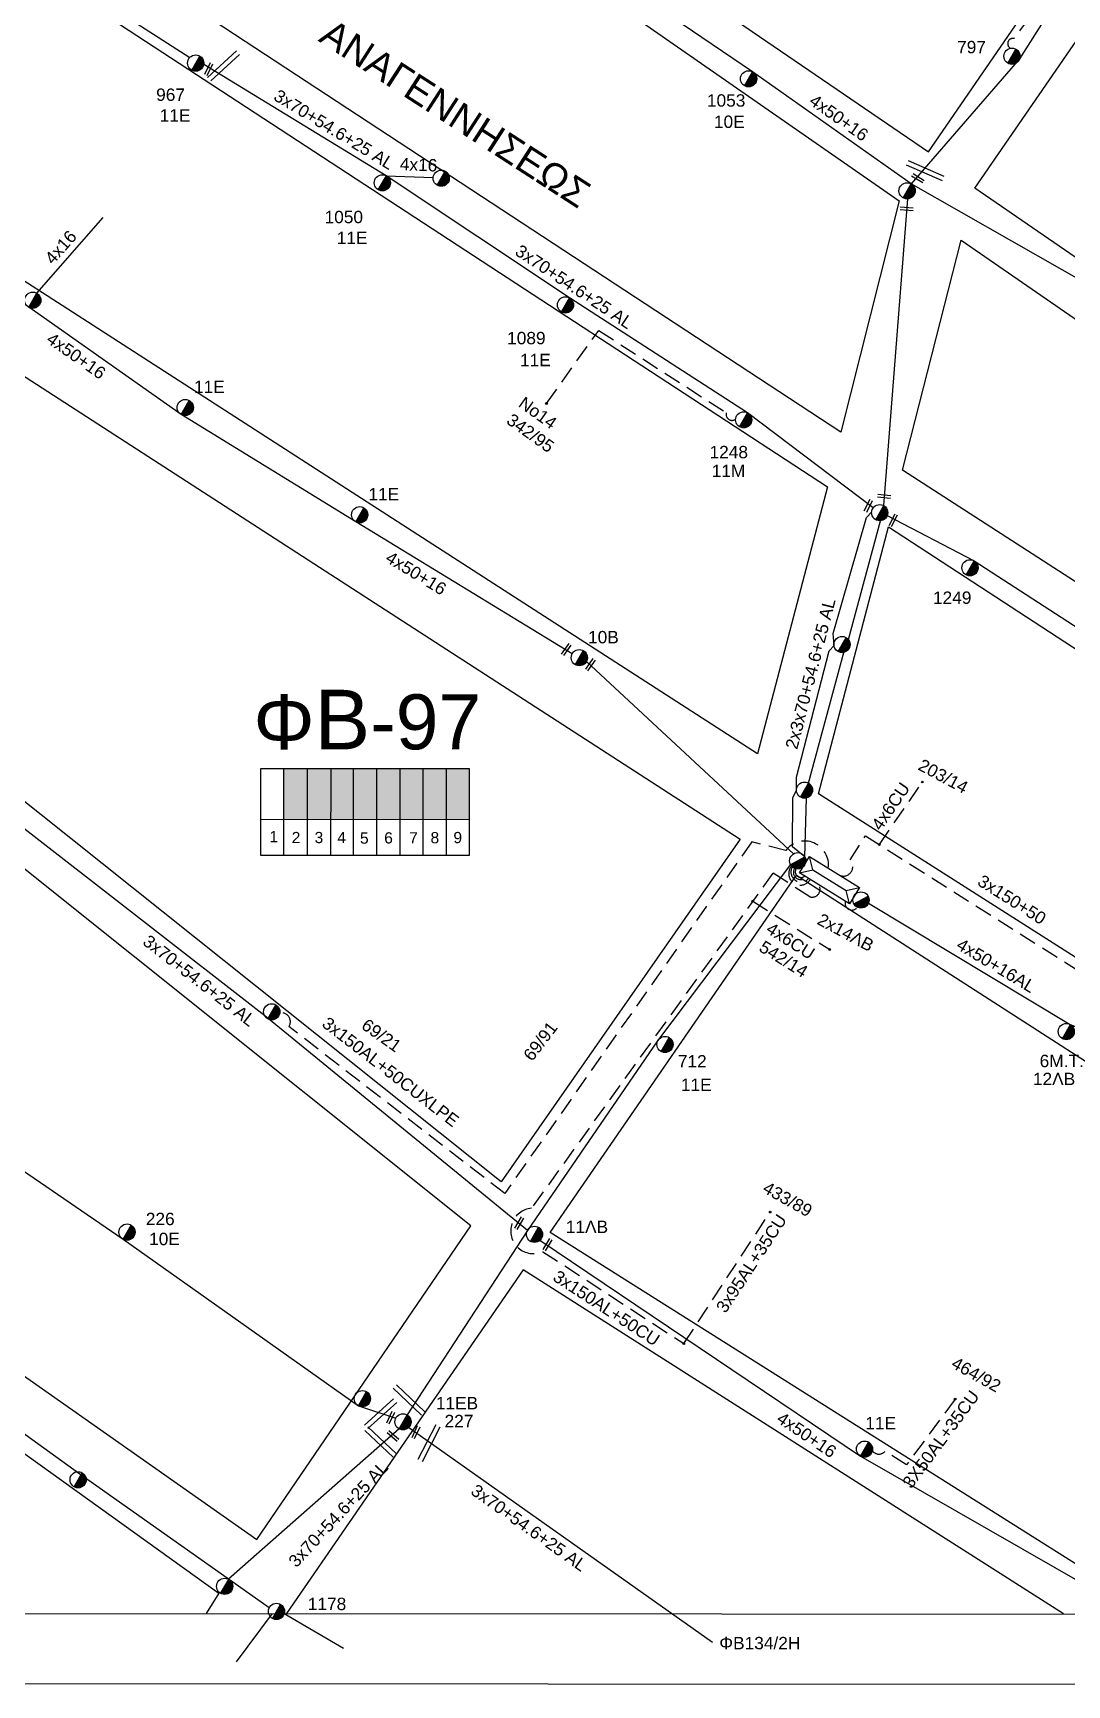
# Model space of a CAD drawing. Header units: millimetres. Extents: x 855 to 3091, y 750 to 2767.
# Drawn here: x 1525 to 1675.4, y 753.1 to 993.4 of the extents above; entities that cross this region are included whole.
import ezdxf
from ezdxf.enums import TextEntityAlignment as Align

# ---------------------------------------------------------------- set-up
doc = ezdxf.new("R2010")
doc.units = ezdxf.units.MM
doc.linetypes.add('DASHED', pattern=[19.05, 12.7, -6.35])
for name, color, linetype, lineweight in [('3x150+50', 7, 'Continuous', 30), ('3x150AL+50CU', 7, 'Continuous', 30), ('3x70+54.6+25 AL', 7, 'SYN_LINE', 30), ('3x95+35CUXLPE', 7, 'Continuous', 30), ('3x95AL+35CU', 7, 'Continuous', 30), ('4x16', 7, 'Continuous', 30), ('4x50+16', 7, 'Continuous', 30), ('4x50+16AL', 7, 'Continuous', 30), ('4x6CU', 7, 'Continuous', 30), ('Υπόβαθρο ΔΕΗ', 7, 'Continuous', 30)]:
    doc.layers.add(name, color=color, linetype=linetype, lineweight=lineweight)
for name, color, linetype in [('3X50AL+35CU', 7, 'Continuous'), ('Pillar OTE', 7, 'Continuous'), ('TEXT ΚΑΛΩΔΙΩΝ', 7, 'Continuous'), ('Άγνωστα', 7, 'Continuous'), ('ΑΓΝΩΣΤΟ ΥΠΟΓΕΙΟ ΚΑΛΩΔΙΟ', 7, 'DASHED'), ('Επιγραφές - Σχήματα', 7, 'Continuous'), ('Καλώδια ΧΤ   3x150AL+50CU', 7, 'DASHED'), ('Μηχανική τομή', 7, 'Continuous'), ('Στύλος ΦΜ', 7, 'Continuous'), ('Στύλος ΦΜ @ 1', 7, 'Continuous'), ('Συνδέσεις', 7, 'Continuous'), ('Τομή', 7, 'Continuous'), ('Υποσταθμός εναέριος 2 στύλων', 7, 'Continuous'), ('Υποσταθμός πόλεως', 7, 'Continuous')]:
    doc.layers.add(name, color=color, linetype=linetype)
doc.styles.add('arial', font='arial.ttf')
doc.styles.get("Standard").update_dxf_attribs({"font": 'arial.ttf'})
doc.linetypes.add('SYN_LINE', pattern='A,0.5,-0.0001,["/\\/\\/\\/",Standard,S=0.1,R=0,X=0,Y=-0.05],-0.25', length=0.7501)

# ---------------------------------------------------------------- blocks, each defined once
blk = doc.blocks.new('ΥΠΑΡΧΩΝ ΤΣΙΜΕΝΤΕΝΙΟΣ ΣΤΥΛΟΣ')
at = {"layer": 'Στύλος ΦΜ'}
blk.add_hatch(color=7, dxfattribs=at).paths.add_polyline_path([(-1.29, -2.28, 0.574793), (2.62, 0, 0.268822), (1.3, 2.27)])
at = {"layer": 'Στύλος ΦΜ', "color": 7}
blk.add_line((-1.29, -2.28), (1.3, 2.27), dxfattribs=at)
blk.add_circle((0, 0), 2.62, dxfattribs=at)
at = {"layer": 'Στύλος ΦΜ', "flags": 4}
for tag, p in [('ΑΡΙΘΜΟΣ', (-4.68, 8.05)), ('ΤΥΠΟΣ', (-4.91, 3.03))]:
    blk.add_attdef(tag, p, '', height=4, dxfattribs=at)
blk = doc.blocks.new('ΥΠΟΣΤΑΘΜΟΣ ΕΝΑΕΡΙΟΣ ΕΠΙ 2 ΣΤΥΛΩΝ')
at = {"layer": 'Υποσταθμός εναέριος 2 στύλων', "linetype": 'Continuous'}
for points in [[(-11.97, -2.11, 0.574793), (-8.45, -0.07, 0.268822), (-9.64, 1.98)], [(9.68, -2.15, 0.574793), (13.19, -0.1, 0.268822), (12.01, 1.95)]]:
    blk.add_hatch(color=256, dxfattribs=at).paths.add_polyline_path(points)
for p, q in [((-11.97, -2.11), (-9.64, 1.98)), ((9.68, -2.15), (12.01, 1.95))]:
    blk.add_line(p, q, dxfattribs=at)
for centre in [(-10.81, -0.07), (10.84, -0.1)]:
    blk.add_circle(centre, 2.36, dxfattribs=at)
at = {"layer": 'Υποσταθμός πόλεως', "linetype": 'Continuous', "ltscale": 40}
blk.add_lwpolyline([(-8.57, 2.82), (8.57, 2.82), (8.57, -2.82), (-8.57, -2.82)], close=True, dxfattribs=at)
for points in [[(-5.75, 0), (-8.57, 2.82)], [(-8.57, -2.82), (-5.75, 0)], [(-5.75, 0), (5.75, 0)], [(5.75, 0), (8.57, 2.82)], [(8.57, -2.82), (5.75, 0)]]:
    blk.add_lwpolyline(points, dxfattribs=at)
at = {"layer": 'Υποσταθμός εναέριος 2 στύλων', "ltscale": 40, "flags": 1}
for tag, p in [('ΜΕΤΑΣΧΗΜΑΤΙΣΜΟΣ', (14.09, 2.51)), ('ΙΣΧΥΣ', (14.07, -0.28)), ('ΑΡΙΘΜΟΣ', (14.19, -3))]:
    blk.add_attdef(tag, p, '', height=1.8, dxfattribs=at)
blk = doc.blocks.new('_ΣΥΝΔΕΣΗ')
at = {"layer": 'Συνδέσεις', "linetype": 'SYN_LINE', "ltscale": 40}
blk.add_hatch(color=256, dxfattribs=at).paths.add_polyline_path([(0.5, -0.01, 1), (-0.5, -0.01, 1)])
at = {"layer": 'Συνδέσεις'}
blk.add_circle((0, -0.01), 0.5, dxfattribs=at)
blk = doc.blocks.new('ΜΗΧΑΝΙΚΗ ΤΟΜΗ')
at = {"layer": 'Μηχανική τομή', "ltscale": 40}
for p, q in [((-1.89, 0.78), (5.69, 0.78)), ((-1.89, -0.77), (5.69, -0.77))]:
    blk.add_line(p, q, dxfattribs=at)
blk = doc.blocks.new('ΤΟΜΗ')
at = {"layer": 'Τομή', "ltscale": 40}
for p, q in [((-5.68, 0), (17.06, 0)), ((-5.68, -2.77), (17.06, -2.77))]:
    blk.add_line(p, q, dxfattribs=at)

msp = doc.modelspace()

# ---------------------------------------------------------------- hatches: boundary and pattern name
at = {"layer": 'Καλώδια ΧΤ   3x150AL+50CU', "linetype": 'DASHED', "lineweight": -3, "ltscale": 0.2}
h = msp.add_hatch(color=151, dxfattribs=at)
h.dxf.hatch_style = 1
h.paths.add_polyline_path([(1564.93, 886.43), (1561.49, 886.43), (1561.49, 879.07), (1564.93, 879.06)])
h = msp.add_hatch(color=2, dxfattribs=at)
h.dxf.hatch_style = 1
h.paths.add_polyline_path([(1564.93, 879.06), (1568.37, 879.06), (1568.37, 886.43), (1564.93, 886.43)])
h = msp.add_hatch(color=173, dxfattribs=at)
h.dxf.hatch_style = 1
h.paths.add_polyline_path([(1571.66, 886.43), (1568.37, 886.43), (1568.37, 879.06), (1571.66, 879.06)])
h = msp.add_hatch(color=27, dxfattribs=at)
h.dxf.hatch_style = 1
h.paths.add_polyline_path([(1575.05, 886.43), (1571.66, 886.43), (1571.66, 879.06), (1575.05, 879.05)])
h = msp.add_hatch(color=5, dxfattribs=at)
h.dxf.hatch_style = 1
h.paths.add_polyline_path([(1575.05, 879.05), (1578.45, 879.05), (1578.45, 886.43), (1575.05, 886.43)])
h = msp.add_hatch(color=1, dxfattribs=at)
h.dxf.hatch_style = 1
h.paths.add_polyline_path([(1578.45, 879.05), (1581.84, 879.05), (1581.84, 886.43), (1578.45, 886.43)])
h = msp.add_hatch(color=6, dxfattribs=at)
h.dxf.hatch_style = 1
h.paths.add_polyline_path([(1581.78, 879.05), (1585.18, 879.05), (1585.18, 886.42), (1581.78, 886.43)])
h = msp.add_hatch(color=133, dxfattribs=at)
h.dxf.hatch_style = 1
h.paths.add_polyline_path([(1585.1, 879.05), (1588.5, 879.05), (1588.5, 886.42), (1585.1, 886.42)])

# ---------------------------------------------------------------- linework, layer by layer
at = {"layer": '3x150+50', "lineweight": -3}
msp.add_lwpolyline([(876.93, 763.69), (2934.6, 763.16), (2934.6, 1746.06), (876.93, 1746.06)], close=True, dxfattribs=at)
at = {"layer": '3x150+50', "color": 6, "linetype": 'DASHED', "lineweight": -3, "ltscale": 0.2}
msp.add_lwpolyline([(1642.5, 870.85, 0.777753), (1643.88, 873.13), (1646.11, 876.66), (1692.76, 847.13, -0.589375), (1696.76, 844.54), (1711.5, 835.61, 0.627198), (1714.91, 833.96, 48.70925)], format="xyb", dxfattribs=at)
at = {"layer": '3x150AL+50CU', "color": 5, "linetype": 'DASHED', "lineweight": -3, "ltscale": 0.2}
msp.add_lwpolyline([(1640.72, 871.96, 0.766615), (1634.53, 874.53), (1629.59, 875.76), (1593.64, 824.61), (1562.24, 848.9, 0.66559), (1560.91, 850.88, -12.401958)], format="xyb", dxfattribs=at)
at = {"layer": '3x150AL+50CU', "color": 2, "linetype": 'DASHED', "lineweight": -3, "ltscale": 0.2}
msp.add_lwpolyline([(1635.37, 872.27, 1.08663), (1638.09, 870.28, -3.577309)], format="xyb", dxfattribs=at)
at = {"layer": '3x150AL+50CU', "color": 27, "linetype": 'DASHED', "lineweight": -3, "ltscale": 0.2}
msp.add_lwpolyline([(1639.36, 869.49, -0.684253), (1638.01, 867.77), (1632.67, 871.23), (1597.52, 822.47, 1.179681), (1599.18, 816.16), (1619.69, 802.78)], format="xyb", dxfattribs=at)
at = {"layer": '3x150AL+50CU', "color": 151, "linetype": 'DASHED', "lineweight": -3, "ltscale": 0.2}
msp.add_lwpolyline([(1635.48, 872.15, 0.904939), (1637.86, 870.42, 3.0951)], format="xyb", dxfattribs=at)
at = {"layer": '3x150AL+50CU', "color": 133, "linetype": 'DASHED', "lineweight": -3, "ltscale": 0.2}
msp.add_lwpolyline([(1635.81, 871.93, 0.920273), (1637.5, 870.64, -4.049504)], format="xyb", dxfattribs=at)
at = {"layer": '3x150AL+50CU', "color": 1, "linetype": 'DASHED', "lineweight": -3, "ltscale": 0.2}
msp.add_lwpolyline([(1636.03, 871.87, 0.839561), (1637.28, 870.78, 3.315412)], format="xyb", dxfattribs=at)
at = {"layer": '3x150AL+50CU', "color": 173, "linetype": 'DASHED', "lineweight": -3, "ltscale": 0.2}
msp.add_lwpolyline([(1644.95, 866.25, -0.844469), (1643.21, 867.11, 6.490777)], format="xyb", dxfattribs=at)
at = {"layer": '3X50AL+35CU', "color": 27, "linetype": 'DASHED', "lineweight": -3, "ltscale": 0.2}
msp.add_lwpolyline([(1659.17, 794.72), (1652.12, 785.17), (1648.95, 787.11, -0.490208), (1647.14, 787.21, 41.858525)], format="xyb", dxfattribs=at)
at = {"layer": '3x70+54.6+25 AL', "color": 27, "linetype": 'SYN_LINE', "lineweight": -3, "ltscale": 15}
msp.add_lwpolyline([(1704.71, 1045.39), (1681.72, 1010.51), (1668.56, 989.67), (1652.77, 971.49)], dxfattribs=at)
at = {"layer": '3x70+54.6+25 AL', "color": 30, "linetype": 'SYN_LINE', "lineweight": -3, "ltscale": 15}
for points in [[(1522.36, 1006.23), (1547.81, 989.84)], [(1579.68, 790.58), (1623.87, 759.34)]]:
    msp.add_lwpolyline(points, dxfattribs=at)
at = {"layer": '3x70+54.6+25 AL', "color": 1, "linetype": 'SYN_LINE', "lineweight": -3, "ltscale": 15}
for points in [[(1647.25, 924.34), (1628.98, 938.18), (1603.07, 954.88), (1576.41, 972.64), (1549.84, 988.85)], [(1643.65, 905.2), (1648.32, 922.48)], [(1637.85, 884.31), (1643, 903.33)]]:
    msp.add_lwpolyline(points, dxfattribs=at)
at = {"layer": '3x70+54.6+25 AL', "color": 5, "linetype": 'SYN_LINE', "lineweight": -3, "ltscale": 15}
msp.add_lwpolyline([(1596.93, 819.24), (1558.72, 850.46), (1522.57, 878.58), (1491.53, 902.52), (1453, 929.55)], dxfattribs=at)
at = {"layer": '3x70+54.6+25 AL', "color": 133, "linetype": 'SYN_LINE', "lineweight": -3, "ltscale": 15}
for points in [[(1637.31, 873.58), (1635.52, 875.03), (1635.55, 882.17), (1636.09, 883.28), (1636.1, 885.19), (1640.83, 903.55), (1641.55, 904.32), (1641.45, 906.07), (1646.29, 922.95), (1647.03, 923.75)], [(1649.3, 923.23), (1661.93, 916.66), (1683.13, 902.93), (1728.07, 873.88)]]:
    msp.add_lwpolyline(points, dxfattribs=at)
at = {"layer": '3x70+54.6+25 AL', "color": 85, "linetype": 'SYN_LINE', "lineweight": -3, "ltscale": 15}
for points in [[(1426.45, 895.52), (1465.42, 866.56), (1499.25, 844.6), (1538.11, 817.98), (1572.35, 793.76), (1577.78, 791.92)], [(1559.37, 764.35), (1531.83, 783.8), (1502.94, 804.61), (1472.6, 826.87), (1452.87, 846.98)], [(1578.26, 790.39), (1553.47, 768.51)]]:
    msp.add_lwpolyline(points, dxfattribs=at)
at = {"layer": '3x70+54.6+25 AL', "color": 1, "linetype": 'SYN_LINE', "lineweight": -3, "ltscale": 10}
msp.add_lwpolyline([(1637.31, 873.58), (1637.57, 882.16)], dxfattribs=at)
at = {"layer": '3x70+54.6+25 AL', "color": 85, "linetype": 'SYN_LINE', "lineweight": -3, "ltscale": 10}
for points in [[(1559.79, 763.52), (1554.55, 756.48)], [(1561.57, 763.51), (1570.19, 758.48)]]:
    msp.add_lwpolyline(points, dxfattribs=at)
at = {"layer": '3x95+35CUXLPE', "color": 27, "linetype": 'DASHED', "lineweight": -3, "ltscale": 0.2}
msp.add_lwpolyline([(1656.39, 1004.92), (1670.04, 995.78), (1667.73, 992.6, 0.896253), (1667.25, 991.19, 39.825245)], format="xyb", dxfattribs=at)
at = {"layer": '3x95AL+35CU', "color": 27, "linetype": 'DASHED', "lineweight": -3, "ltscale": 0.2}
msp.add_lwpolyline([(1619.69, 802.78), (1632.27, 821.92)], dxfattribs=at)
at = {"layer": '4x16', "color": 1, "linetype": 'SYN_LINE', "lineweight": -3, "ltscale": 8}
msp.add_lwpolyline([(1576.41, 972.64), (1583.22, 972.38)], dxfattribs=at)
at = {"layer": '4x16', "color": 1, "lineweight": -3, "ltscale": 0.2}
msp.add_lwpolyline([(1648.78, 924.67), (1652.29, 969.29)], dxfattribs=at)
at = {"layer": '4x16', "color": 151, "linetype": 'SYN_LINE', "lineweight": -3, "ltscale": 15}
msp.add_lwpolyline([(1525.55, 955.57), (1535.22, 966.57)], dxfattribs=at)
at = {"layer": '4x50+16', "color": 1, "lineweight": -3, "ltscale": 0.2}
msp.add_lwpolyline([(1682.05, 954.8), (1652.77, 971.49), (1629.7, 987.77), (1603.37, 1005.66), (1577.05, 1023.82), (1550.09, 1041.71)], dxfattribs=at)
at = {"layer": '4x50+16', "color": 151, "lineweight": -3, "ltscale": 0.2}
for points in [[(1603.46, 903.12), (1571.96, 922.31), (1546.58, 937.92), (1524.39, 953.52), (1513.73, 960.76)], [(1635.64, 874.01), (1605.54, 902.01)]]:
    msp.add_lwpolyline(points, dxfattribs=at)
at = {"layer": '4x50+16', "color": 2, "lineweight": -3, "ltscale": 0.2}
msp.add_lwpolyline([(1635.24, 872.45), (1615.89, 846.81), (1596.93, 819.24), (1579.43, 792.44)], dxfattribs=at)
at = {"layer": '4x50+16', "color": 27, "lineweight": -3, "ltscale": 0.2}
msp.add_lwpolyline([(1598.76, 817.81), (1645.4, 786.42), (1687.66, 762.22)], dxfattribs=at)
at = {"layer": '4x50+16AL', "color": 173, "lineweight": -3, "ltscale": 0.2}
msp.add_lwpolyline([(1646.56, 866.87), (1675.93, 849.2), (1714.91, 833.96)], dxfattribs=at)
at = {"layer": '4x6CU', "color": 6, "linetype": 'DASHED', "lineweight": -3, "ltscale": 0.2}
msp.add_lwpolyline([(1648.15, 875.37), (1654.4, 884.46)], dxfattribs=at)
at = {"layer": '4x6CU', "color": 27, "linetype": 'DASHED', "lineweight": -3, "ltscale": 0.2}
msp.add_lwpolyline([(1629.73, 867.15), (1640.92, 860.1)], dxfattribs=at)
at = {"layer": 'Pillar OTE', "lineweight": -3, "ltscale": 40}
for points in [[(1558.16, 873.79), (1558.16, 886.43), (1588.49, 886.42), (1588.49, 873.76), (1558.16, 873.79)], [(1561.49, 873.78), (1561.49, 886.43)], [(1564.93, 873.78), (1564.93, 886.43)], [(1568.36, 873.78), (1568.37, 886.43)], [(1571.66, 873.77), (1571.66, 886.43)], [(1575.05, 873.77), (1575.05, 886.43)], [(1578.44, 873.77), (1578.45, 886.43)], [(1581.78, 873.76), (1581.78, 886.43)], [(1585.17, 873.76), (1585.17, 886.42)], [(1558.16, 879.07), (1588.49, 879.04)]]:
    msp.add_lwpolyline(points, dxfattribs=at)
at = {"layer": 'ΑΓΝΩΣΤΟ ΥΠΟΓΕΙΟ ΚΑΛΩΔΙΟ', "color": 1, "lineweight": -3, "ltscale": 0.2}
msp.add_lwpolyline([(1599.72, 939.53), (1607.31, 950.14), (1625.88, 938.18, 0.698558), (1627.22, 937.22, 2.268906)], format="xyb", dxfattribs=at)
at = {"layer": 'Επιγραφές - Σχήματα', "lineweight": -3}
msp.add_lwpolyline([(854.53, 1772.42), (3089.94, 1772.28), (3090.64, 753.14), (854.53, 753.28)], close=True, dxfattribs=at)
at = {"layer": 'Υπόβαθρο ΔΕΗ', "lineweight": -3}
for points in [[(1655.32, 976.15), (1702.71, 1045.13), (1606.09, 1106.27), (1554.66, 1044.85)], [(1527.43, 1010.9), (1550.31, 1038.99), (1651.03, 969.02), (1642.53, 935.34)], [(1709.9, 1040.34), (1774.51, 999.46), (1743.89, 914.55), (1662.06, 970.83)], [(1640.61, 927.42), (1630.41, 888.55), (1497.54, 974.21), (1521.8, 1005.06)], [(1463.53, 929.62), (1490.9, 964.7), (1627.89, 876.18), (1593.14, 826.31)], [(1660.07, 963.27), (1740.98, 907.45), (1730.27, 879.01), (1651.51, 929.82)], [(1649.46, 921.58), (1727.41, 870.78), (1714.13, 835.16), (1639.28, 882.77)], [(1557.59, 774.32), (1588.7, 819.93), (1490.38, 898.44), (1454.02, 847.03)], [(1709.71, 823.57), (1687.85, 763.75), (1600.27, 818.96), (1636.07, 870.93)]]:
    msp.add_lwpolyline(points, close=True, dxfattribs=at)
for points in [[(1476.2, 763.54), (1421.16, 800.59), (1449.24, 840.26), (1552.03, 766.51), (1550.21, 763.52)], [(1674.96, 763.49), (1596.3, 813.52), (1561.91, 763.51)]]:
    msp.add_lwpolyline(points, dxfattribs=at)

# ---------------------------------------------------------------- block references
at = {"layer": 'Μηχανική τομή', "lineweight": -3, "xscale": 0.25, "yscale": 0.25, "zscale": 0.25}
for p, rotation in [((1550.38, 987.75), 63.58360744664529), ((1653.35, 972.57), 327.799048912496), ((1651.65, 967.91), 354.6341844944616), ((1646.34, 924.24), 63.58360744664529), ((1648.37, 926.08), 354.6341844944616), ((1649.97, 922.12), 63.58360744664529), ((1602.34, 903.35), 54.4856197192397), ((1605.85, 901.14), 54.4856197192397), ((1595.52, 819.89), 59.36032874903704), ((1599.64, 816.77), 59.36032874903704), ((1576.87, 791.61), 65.53141056592324), ((1580.55, 789.49), 65.53141056592324), ((1577.74, 789.01), 138.8955807312697)]:
    msp.add_blockref('ΜΗΧΑΝΙΚΗ ΤΟΜΗ', p, dxfattribs=dict(at, rotation=rotation))
at = {"layer": 'Στύλος ΦΜ @ 1', "lineweight": -3, "ltscale": 40}
ref = msp.add_blockref('ΥΠΑΡΧΩΝ ΤΣΙΜΕΝΤΕΝΙΟΣ ΣΤΥΛΟΣ', (1548.68, 989.04), dxfattribs=dict(at, xscale=0.4499999999998181, yscale=0.4499999999998181, zscale=0.4499999999998181))
ref.add_attrib('ΤΥΠΟΣ', '967', (1542.92, 983.54), dxfattribs={"layer": 'Στύλος ΦΜ', "height": 1.8, "flags": 4})
ref.add_attrib('ΑΡΙΘΜΟΣ', '11E', (1543.44, 980.53), dxfattribs={"layer": 'Στύλος ΦΜ', "height": 1.8, "flags": 4})
ref = msp.add_blockref('ΥΠΑΡΧΩΝ ΤΣΙΜΕΝΤΕΝΙΟΣ ΣΤΥΛΟΣ', (1667.44, 990.03), dxfattribs=dict(at, xscale=0.449999999999818, yscale=0.449999999999818, zscale=0.449999999999818))
ref.add_attrib('ΤΥΠΟΣ', '797', (1659.46, 990.46), dxfattribs={"layer": 'Στύλος ΦΜ', "height": 1.8, "flags": 4})
ref = msp.add_blockref('ΥΠΑΡΧΩΝ ΤΣΙΜΕΝΤΕΝΙΟΣ ΣΤΥΛΟΣ', (1629.12, 986.75), dxfattribs=dict(at, xscale=0.4499999999998181, yscale=0.4499999999998181, zscale=0.4499999999998181))
ref.add_attrib('ΤΥΠΟΣ', '1053', (1623.06, 982.7), dxfattribs={"layer": 'Στύλος ΦΜ', "height": 1.8, "flags": 4})
ref.add_attrib('ΑΡΙΘΜΟΣ', '10E', (1624.08, 979.6), dxfattribs={"layer": 'Στύλος ΦΜ', "height": 1.8, "flags": 4})
for p, xscale, yscale, zscale in [((1584.4, 972.29), 0.4499999999998181, 0.4499999999998181, 0.4499999999998181), ((1652.18, 970.46), 0.4499999999998181, 0.4499999999998181, 0.4499999999998181), ((1524.97, 954.54), 0.4499999999998181, 0.4499999999998181, 0.4499999999998181), ((1648.2, 923.65), 0.4499999999998181, 0.4499999999998181, 0.4499999999998181), ((1642.72, 904.47), 0.4499999999998181, 0.4499999999998181, 0.4499999999998181), ((1637.26, 883.29), 0.4499999999998181, 0.4499999999998181, 0.4499999999998181), ((1559.74, 851.05), 0.4499999999998183, 0.4499999999998183, 0.4499999999998183), ((1572.93, 794.78), 0.4499999999998183, 0.4499999999998183, 0.4499999999998183), ((1531.57, 782.98), 0.4499999999998183, 0.4499999999998183, 0.4499999999998183), ((1552.89, 767.48), 0.4499999999998183, 0.4499999999998183, 0.4499999999998183)]:
    msp.add_blockref('ΥΠΑΡΧΩΝ ΤΣΙΜΕΝΤΕΝΙΟΣ ΣΤΥΛΟΣ', p, dxfattribs=dict(at, xscale=xscale, yscale=yscale, zscale=zscale))
ref = msp.add_blockref('ΥΠΑΡΧΩΝ ΤΣΙΜΕΝΤΕΝΙΟΣ ΣΤΥΛΟΣ', (1575.83, 971.62), dxfattribs=dict(at, xscale=0.4499999999998181, yscale=0.4499999999998181, zscale=0.4499999999998181))
ref.add_attrib('ΤΥΠΟΣ', '1050', (1567.43, 965.75), dxfattribs={"layer": 'Στύλος ΦΜ', "height": 1.8, "flags": 4})
ref.add_attrib('ΑΡΙΘΜΟΣ', '11E', (1569.2, 962.7), dxfattribs={"layer": 'Στύλος ΦΜ', "height": 1.8, "flags": 4})
ref = msp.add_blockref('ΥΠΑΡΧΩΝ ΤΣΙΜΕΝΤΕΝΙΟΣ ΣΤΥΛΟΣ', (1602.48, 953.86), dxfattribs=dict(at, xscale=0.4499999999998181, yscale=0.4499999999998181, zscale=0.4499999999998181))
ref.add_attrib('ΤΥΠΟΣ', '1089', (1593.99, 948.14), dxfattribs={"layer": 'Στύλος ΦΜ', "height": 1.8, "flags": 4})
ref.add_attrib('ΑΡΙΘΜΟΣ', '11E', (1595.86, 944.95), dxfattribs={"layer": 'Στύλος ΦΜ', "height": 1.8, "flags": 4})
ref = msp.add_blockref('ΥΠΑΡΧΩΝ ΤΣΙΜΕΝΤΕΝΙΟΣ ΣΤΥΛΟΣ', (1547.16, 938.94), dxfattribs=dict(at, xscale=0.4499999999998181, yscale=0.4499999999998181, zscale=0.4499999999998181))
ref.add_attrib('ΤΥΠΟΣ', '11E', (1548.43, 941.04), dxfattribs={"layer": 'Στύλος ΦΜ', "height": 1.8, "flags": 4})
ref = msp.add_blockref('ΥΠΑΡΧΩΝ ΤΣΙΜΕΝΤΕΝΙΟΣ ΣΤΥΛΟΣ', (1628.4, 937.15), dxfattribs=dict(at, xscale=0.4499999999998181, yscale=0.4499999999998181, zscale=0.4499999999998181))
ref.add_attrib('ΤΥΠΟΣ', '1248', (1623.44, 931.56), dxfattribs={"layer": 'Στύλος ΦΜ', "height": 1.8, "flags": 4})
ref.add_attrib('ΑΡΙΘΜΟΣ', '11M', (1623.76, 928.81), dxfattribs={"layer": 'Στύλος ΦΜ', "height": 1.8, "flags": 4})
ref = msp.add_blockref('ΥΠΑΡΧΩΝ ΤΣΙΜΕΝΤΕΝΙΟΣ ΣΤΥΛΟΣ', (1572.54, 923.34), dxfattribs=dict(at, xscale=0.4499999999998181, yscale=0.4499999999998181, zscale=0.4499999999998181))
ref.add_attrib('ΤΥΠΟΣ', '11E', (1573.81, 925.43), dxfattribs={"layer": 'Στύλος ΦΜ', "height": 1.8, "flags": 4})
ref = msp.add_blockref('ΥΠΑΡΧΩΝ ΤΣΙΜΕΝΤΕΝΙΟΣ ΣΤΥΛΟΣ', (1661.34, 915.63), dxfattribs=dict(at, xscale=0.4499999999998181, yscale=0.4499999999998181, zscale=0.4499999999998181))
ref.add_attrib('ΤΥΠΟΣ', '1249', (1655.95, 910.38), dxfattribs={"layer": 'Στύλος ΦΜ', "height": 1.8, "flags": 4})
ref = msp.add_blockref('ΥΠΑΡΧΩΝ ΤΣΙΜΕΝΤΕΝΙΟΣ ΣΤΥΛΟΣ', (1604.49, 902.55), dxfattribs=dict(at, xscale=0.4499999999998181, yscale=0.4499999999998181, zscale=0.4499999999998181))
ref.add_attrib('ΤΥΠΟΣ', '10B', (1605.76, 904.64), dxfattribs={"layer": 'Στύλος ΦΜ', "height": 1.8, "flags": 4})
ref = msp.add_blockref('ΥΠΑΡΧΩΝ ΤΣΙΜΕΝΤΕΝΙΟΣ ΣΤΥΛΟΣ', (1675.35, 848.17), dxfattribs=dict(at, xscale=0.4499999999998181, yscale=0.4499999999998181, zscale=0.4499999999998181))
ref.add_attrib('ΤΥΠΟΣ', '12ΛΒ', (1670.49, 840.38), dxfattribs={"layer": 'Στύλος ΦΜ', "height": 1.8, "flags": 4})
ref.add_attrib('ΑΡΙΘΜΟΣ', '6M.T.', (1671.47, 843), dxfattribs={"layer": 'Στύλος ΦΜ', "height": 1.8, "flags": 4})
ref = msp.add_blockref('ΥΠΑΡΧΩΝ ΤΣΙΜΕΝΤΕΝΙΟΣ ΣΤΥΛΟΣ', (1616.96, 846.3), dxfattribs=dict(at, xscale=0.4499999999998184, yscale=0.4499999999998184, zscale=0.4499999999998184))
ref.add_attrib('ΤΥΠΟΣ', '712', (1618.83, 842.95), dxfattribs={"layer": 'Στύλος ΦΜ', "height": 1.8, "rotation": 360, "flags": 4})
ref.add_attrib('ΑΡΙΘΜΟΣ', '11E', (1619.27, 839.54), dxfattribs={"layer": 'Στύλος ΦΜ', "height": 1.8, "rotation": 360, "flags": 4})
ref = msp.add_blockref('ΥΠΑΡΧΩΝ ΤΣΙΜΕΝΤΕΝΙΟΣ ΣΤΥΛΟΣ', (1538.69, 819.01), dxfattribs=dict(at, xscale=0.4499999999998184, yscale=0.4499999999998184, zscale=0.4499999999998184))
ref.add_attrib('ΤΥΠΟΣ', '226', (1541.42, 820.02), dxfattribs={"layer": 'Στύλος ΦΜ', "height": 1.8, "rotation": 360, "flags": 4})
ref.add_attrib('ΑΡΙΘΜΟΣ', '10E', (1541.9, 817.11), dxfattribs={"layer": 'Στύλος ΦΜ', "height": 1.8, "rotation": 360, "flags": 4})
ref = msp.add_blockref('ΥΠΑΡΧΩΝ ΤΣΙΜΕΝΤΕΝΙΟΣ ΣΤΥΛΟΣ', (1597.97, 818.68), dxfattribs=dict(at, xscale=0.4499999999998183, yscale=0.4499999999998183, zscale=0.4499999999998183))
ref.add_attrib('ΤΥΠΟΣ', '11ΛΒ', (1602.53, 818.87), dxfattribs={"layer": 'Στύλος ΦΜ', "height": 1.8, "rotation": 360, "flags": 4})
ref = msp.add_blockref('ΥΠΑΡΧΩΝ ΤΣΙΜΕΝΤΕΝΙΟΣ ΣΤΥΛΟΣ', (1578.84, 791.41), dxfattribs=dict(at, xscale=0.4499999999998183, yscale=0.4499999999998183, zscale=0.4499999999998183))
ref.add_attrib('ΤΥΠΟΣ', '11EB', (1583.62, 793.23), dxfattribs={"layer": 'Στύλος ΦΜ', "height": 1.8, "rotation": 360, "flags": 4})
ref.add_attrib('ΑΡΙΘΜΟΣ', '227', (1584.89, 790.63), dxfattribs={"layer": 'Στύλος ΦΜ', "height": 1.8, "rotation": 360, "flags": 4})
ref = msp.add_blockref('ΥΠΑΡΧΩΝ ΤΣΙΜΕΝΤΕΝΙΟΣ ΣΤΥΛΟΣ', (1645.99, 787.44), dxfattribs=dict(at, xscale=0.4499999999998183, yscale=0.4499999999998183, zscale=0.4499999999998183))
ref.add_attrib('ΤΥΠΟΣ', '11E', (1646.1, 790.32), dxfattribs={"layer": 'Στύλος ΦΜ', "height": 1.8, "rotation": 360, "flags": 4})
ref = msp.add_blockref('ΥΠΑΡΧΩΝ ΤΣΙΜΕΝΤΕΝΙΟΣ ΣΤΥΛΟΣ', (1560.43, 763.84), dxfattribs=dict(at, xscale=0.4499999999998183, yscale=0.4499999999998183, zscale=0.4499999999998183))
ref.add_attrib('ΤΥΠΟΣ', '1178', (1564.99, 764.03), dxfattribs={"layer": 'Στύλος ΦΜ', "height": 1.8, "rotation": 360, "flags": 4})
at = {"layer": 'Συνδέσεις', "lineweight": -3, "xscale": 0.25, "yscale": 0.25, "zscale": 0.25}
for p in [(1599.72, 939.53), (1654.4, 884.47), (1648.15, 875.37), (1629.73, 867.15), (1640.92, 860.11), (1632.27, 821.92), (1619.69, 802.78), (1659.17, 794.72)]:
    msp.add_blockref('_ΣΥΝΔΕΣΗ', p, dxfattribs=at)
at = {"layer": 'Τομή', "lineweight": -3}
for p, xscale, yscale, zscale, rotation in [((1551.46, 987.92), 0.25, 0.25, 0.25, 42.62030210666257), ((1656.02, 972.47), 0.2499999999999999, 0.2499999999999999, 0.2499999999999999, 156.3317142002007), ((1580.52, 793.36), 0.2499999999999999, 0.2499999999999999, 0.2499999999999999, 136.6704305874227), ((1574.31, 791.89), 0.2499999999999998, 0.2499999999999998, 0.2499999999999998, 42.14937591213428), ((1576.37, 787.23), 0.2499999999999999, 0.2499999999999999, 0.2499999999999999, 136.6704305874227), ((1581.7, 787.22), 0.2499999999999999, 0.2499999999999999, 0.2499999999999999, 62.83241866332541)]:
    msp.add_blockref('ΤΟΜΗ', p, dxfattribs=dict(at, xscale=xscale, yscale=yscale, zscale=zscale, rotation=rotation))
at = {"layer": 'Υποσταθμός εναέριος 2 στύλων', "lineweight": -3, "xscale": 0.5, "yscale": 0.5, "zscale": 0.5, "rotation": 328.2318546775635}
msp.add_blockref('ΥΠΟΣΤΑΘΜΟΣ ΕΝΑΕΡΙΟΣ ΕΠΙ 2 ΣΤΥΛΩΝ', (1640.89, 870.2), dxfattribs=at)

# ---------------------------------------------------------------- texts
at = {"lineweight": -3, "ltscale": 40, "insert": (1568.56, 995.67), "char_height": 4, "width": 65.6312, "attachment_point": 1, "rotation": 327.1429, "style": 'arial'}
msp.add_mtext('ANAΓENNHΣEΩΣ', dxfattribs=at)
at = {"lineweight": -3, "ltscale": 30, "char_height": 1.63, "width": 11.2573, "attachment_point": 1}
for s, insert in [('1', (1559.4, 877.35)), ('2', (1562.64, 877.21)), ('3', (1565.97, 877.21)), ('4', (1569.28, 877.21)), ('5', (1572.58, 877.13)), ('6', (1576.1, 877.16)), ('7', (1579.73, 877.16)), ('8', (1582.84, 877.19)), ('9', (1586.17, 877.21))]:
    msp.add_mtext(s, dxfattribs=dict(at, insert=insert))
at = {"layer": 'TEXT ΚΑΛΩΔΙΩΝ', "linetype": 'Continuous', "lineweight": -3, "ltscale": 0.2}
for s, rotation, p in [('3x70+54.6+25 AL', 328.6086, (1568.81, 979.38)), ('4x50+16', 324.7712, (1642.27, 981.1)), ('4x16', 357.8217, (1581.11, 974.26)), ('4x16', 48.7092, (1529.03, 962.26)), ('3x70+54.6+25 AL', 326.3362, (1603.75, 956.51)), ('4x50+16', 324.8917, (1531.3, 946.46)), ('4x50+16', 328.6456, (1580.75, 914.85)), ('2x3x70+54.6+25 AL', 75.5588, (1638.12, 900.23)), ('4x6CU', 55.4959, (1649.79, 880.94)), ('3x150+50', 327.6642, (1667.44, 867.37)), ('4x6CU', 327.5538, (1635.24, 861.37)), ('3x70+54.6+25 AL', 322.1149, (1549.21, 855.58)), ('4x50+16AL', 328.9546, (1665.14, 857.79)), ('3x150AL+50CUXLPE', 322.2799, (1577.04, 842.32)), ('3x95AL+35CU', 56.6918, (1629.52, 814.45)), ('3x150AL+50CU', 326.8746, (1608.45, 807.96)), ('3X50AL+35CU', 53.5832, (1657.09, 788.88)), ('4x50+16', 326.0555, (1637.58, 789.52)), ('3x70+54.6+25 AL', 47.0847, (1569.42, 777.99)), ('3x70+54.6+25 AL', 324.7327, (1597.17, 776.01))]:
    msp.add_text(s, height=1.8, rotation=rotation, dxfattribs=at).set_placement(p, align=Align.MIDDLE_CENTER)
at = {"layer": 'Άγνωστα', "lineweight": -3, "ltscale": 40, "char_height": 1.8, "width": 12.7137, "attachment_point": 1, "style": 'arial'}
for s, insert, rotation in [('Νο14\\P342/95', (1596.53, 940.64), 324.4524), ('203/14', (1654.48, 887.93), 331.8383), ('2x14ΛΒ', (1639.79, 865.47), 331.8383), ('542/14', (1631.43, 861.52), 328), ('69/21', (1573.68, 850.19), 324.4524), ('69/91', (1596.2, 844.82), 52.6469), ('433/89', (1631.9, 826.47), 330.6537), ('464/92', (1659.34, 800.97), 330.6537)]:
    msp.add_mtext(s, dxfattribs=dict(at, insert=insert, rotation=rotation))
at = {"layer": 'Άγνωστα', "lineweight": -3, "ltscale": 0.2, "insert": (1624.86, 760.13), "char_height": 1.8, "width": 18.6352, "attachment_point": 1, "style": 'arial'}
msp.add_mtext('ΦB134/2H', dxfattribs=at)
at = {"layer": 'Υπόβαθρο ΔΕΗ', "lineweight": -3, "insert": (1557.07, 897.89), "char_height": 8, "width": 84.6573, "attachment_point": 1}
msp.add_mtext('Φ{\\H1.0833x;B}-97', dxfattribs=at)

doc.saveas('drawing.dxf')
